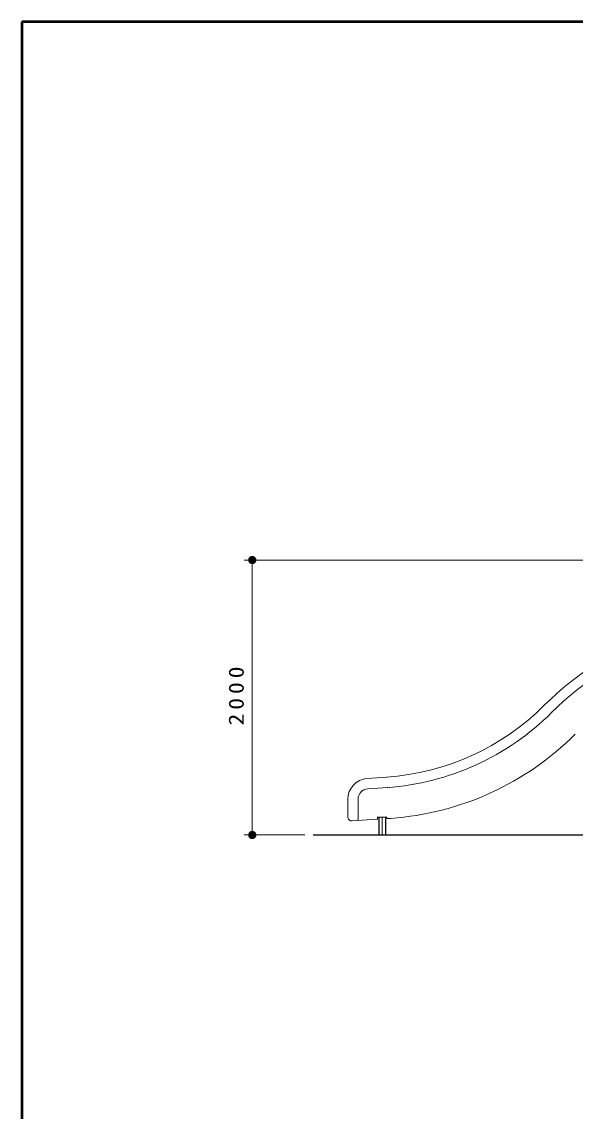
# Model space of a CAD drawing. Units: millimetres on the paper, scale 1:60. Extents: x -385 to 0, y -594 to 267.
# Drawn here: x -385 to -317.9, y -162.1 to -30 of the extents above; entities that cross this region are included whole.
import ezdxf

# ---------------------------------------------------------------- set-up
doc = ezdxf.new("R2010")
doc.units = ezdxf.units.MM
doc.linetypes.add('USER2', pattern=[6, 3, -1, 1, -1])
doc.layers.add('LY_1', color=7, linetype='Continuous', lineweight=25)
doc.styles.add('ＭＳ ゴシック', font='')
doc.styles.get('ＭＳ ゴシック').set_extended_font_data('MS Gothic')

# ---------------------------------------------------------------- blocks, each defined once
blk = doc.blocks.new('filled_dot')
at = {"color": 0, "linetype": 'Continuous', "lineweight": -2, "const_width": 1.25}
blk.add_lwpolyline([(-0.625, 0, 1), (0.625, 0, 1)], format="xyb", close=True, dxfattribs=at)

msp = doc.modelspace()

# ---------------------------------------------------------------- linework, layer by layer
at = {"layer": 'LY_1', "lineweight": 50}
for p, q in [((-385, -30), (-385, -297)), ((0, -30), (-385, -30))]:
    msp.add_line(p, q, dxfattribs=at)
at = {"layer": 'LY_1', "lineweight": 13}
for p, q in [((-285.373, -95.265), (-358.076, -95.265)), ((-357.076, -128.598), (-357.076, -95.265)), ((-340.733, -121.59), (-343.175, -121.761)), ((-340.645, -122.837), (-343.087, -123.008)), ((-345.5, -124.255), (-345.5, -126.399)), ((-344.25, -124.255), (-344.25, -126.693)), ((-341.963, -126.688), (-344.965, -126.898)), ((-341.917, -126.482), (-341.917, -126.638)), ((-340.8, -126.432), (-341.867, -126.432)), ((-340.75, -126.482), (-340.75, -126.55)), ((-340.301, -126.578), (-340.697, -126.6)), ((-350.695, -128.598), (-358.076, -128.598))]:
    msp.add_line(p, q, dxfattribs=at)
at = {"layer": 'LY_1'}
for p, q in [((-341.75, -126.432), (-341.75, -128.598)), ((-340.917, -126.432), (-340.917, -128.598)), ((-349.695, -128.598), (-227.623, -128.598))]:
    msp.add_line(p, q, dxfattribs=at)
at = {"layer": 'LY_1', "linetype": 'USER2', "lineweight": 13}
msp.add_line((-341.333, -126.432), (-341.333, -128.598), dxfattribs=at)
at = {"layer": 'LY_1', "lineweight": 13}
for centre, radius, start, end in [((-295.768, -138.804), 36.667, 109.11473, 135), ((-295.768, -138.804), 35.417, 109.11473, 135), ((-342.909, -91.663), 30, 274, 315), ((-342.909, -91.663), 31.25, 274, 315), ((-342.742, -91.663), 35, 274, 315.10868), ((-343, -124.255), 2.5, 94, 180), ((-343, -124.255), 1.25, 94, 180), ((-345, -126.399), 0.5, 180, 274), ((-344.417, -126.693), 0.167, 274, 0), ((-341.967, -126.638), 0.05, 274, 0), ((-341.867, -126.482), 0.05, 90, 180), ((-340.8, -126.482), 0.05, 0, 90), ((-340.7, -126.55), 0.05, 180, 274)]:
    msp.add_arc(centre, radius, start, end, dxfattribs=at)

# ---------------------------------------------------------------- block references
at = {"layer": 'LY_1', "lineweight": 13, "xscale": 0.4, "yscale": 0.4}
for p, rotation in [((-357.076, -95.265), 270), ((-357.076, -128.598), 90)]:
    msp.add_blockref('filled_dot', p, dxfattribs=dict(at, rotation=rotation))

# ---------------------------------------------------------------- texts
at = {"layer": 'LY_1', "insert": (-358.076, -111.508), "char_height": 1.833, "attachment_point": 8, "rotation": 90, "style": 'ＭＳ ゴシック'}
msp.add_mtext('\\T1.33;\\W1.15;2000', dxfattribs=at)

doc.saveas('drawing.dxf')
